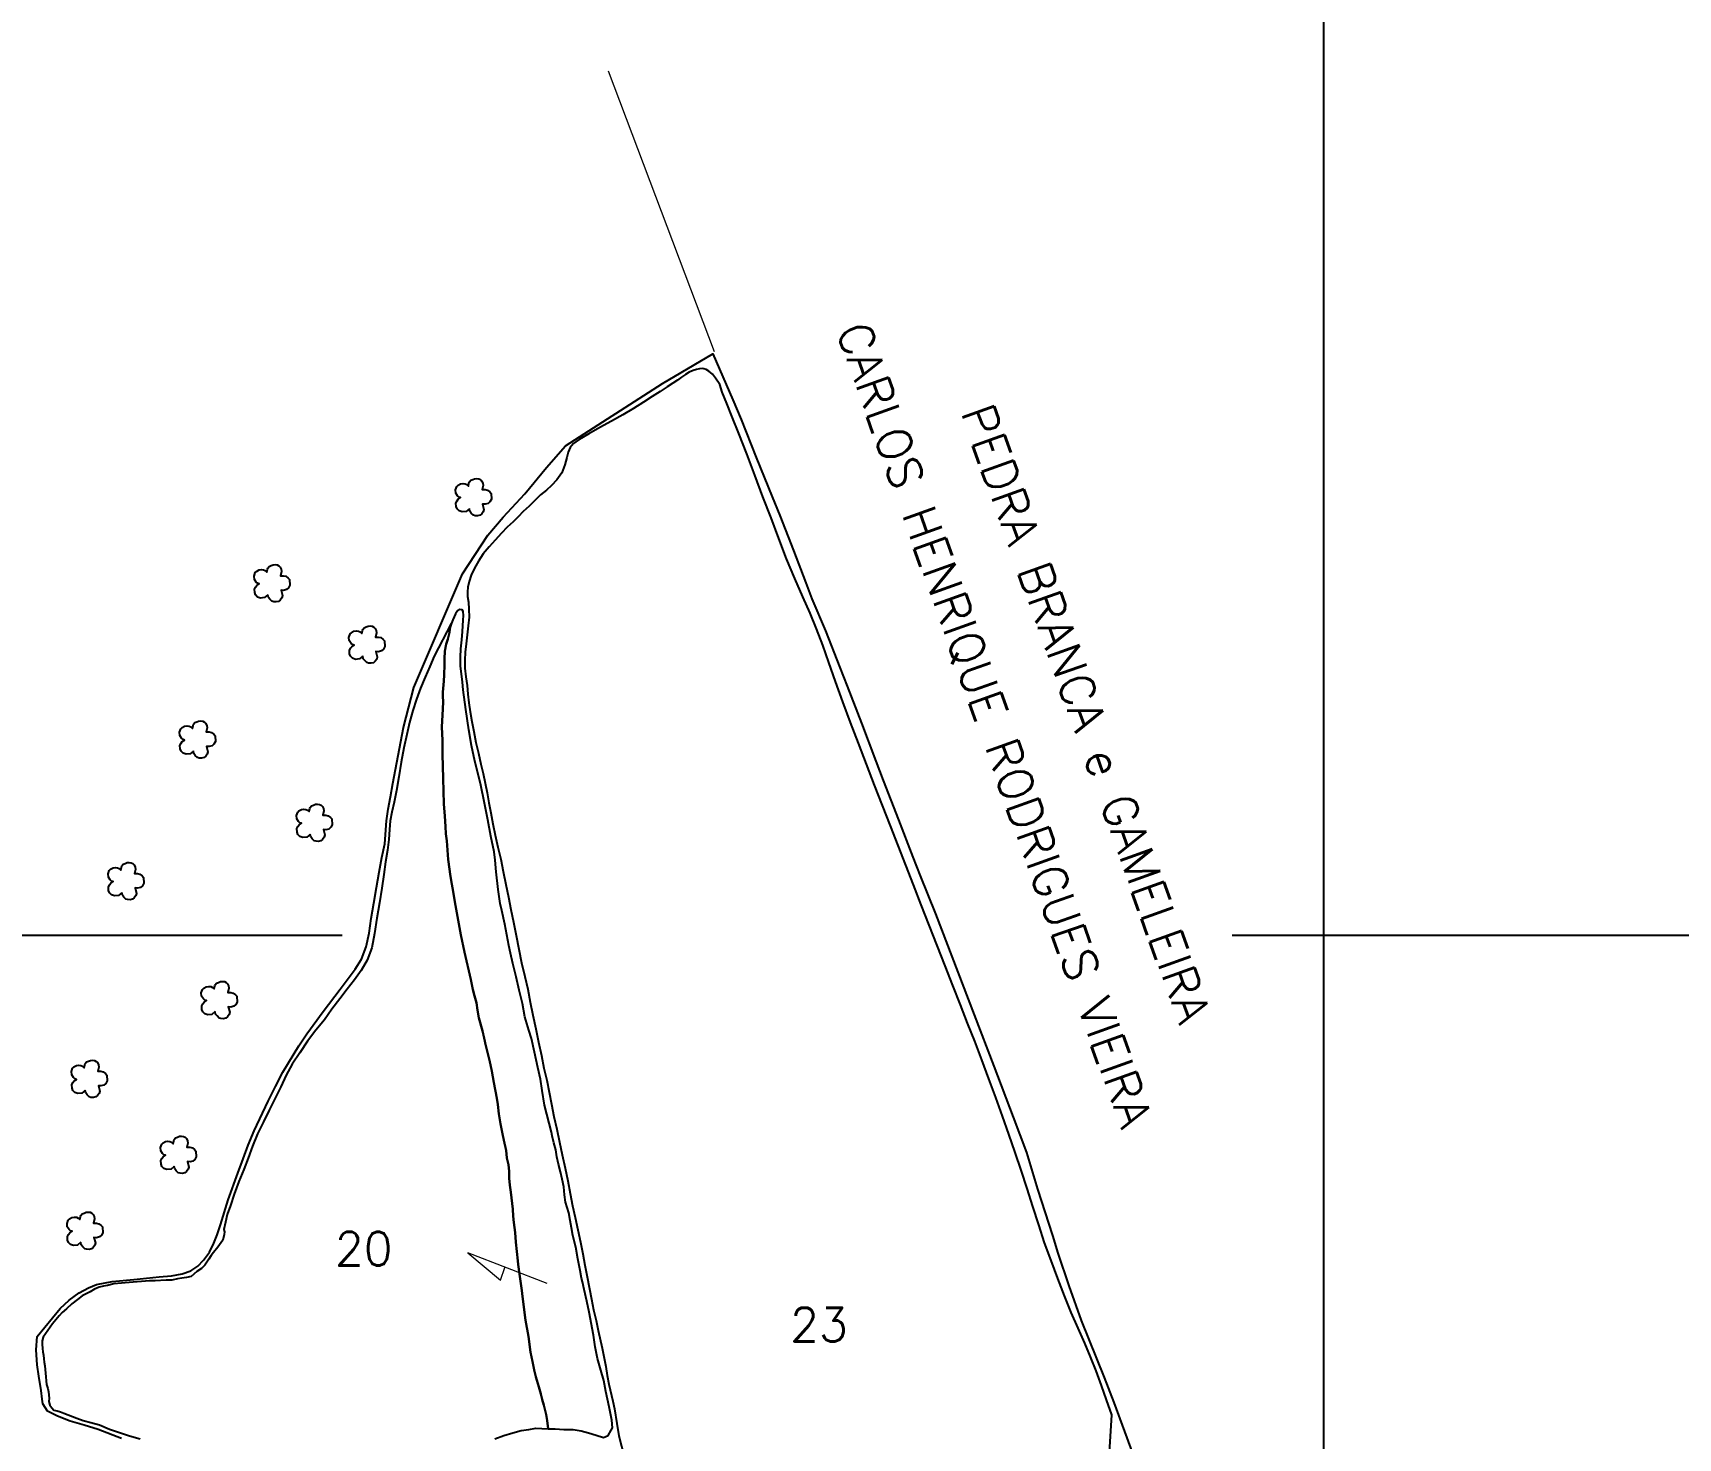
# Model space of a CAD drawing. Header units: inches. Extents: x 722598 to 724698, y 7810443 to 7813413.
# Drawn here: x 723001 to 723637, y 7812306 to 7812848 of the extents above; entities that cross this region are included whole.
import ezdxf
from ezdxf.enums import TextEntityAlignment as Align

# ---------------------------------------------------------------- set-up
doc = ezdxf.new("R2010")
doc.units = ezdxf.units.IN
doc.header["$MEASUREMENT"] = 0
doc.linetypes.add('CONTINUO', pattern=[0])
for name, color, linetype in [('0114000624', 1, 'Continuous'), ('0114000624020', 5, 'Continuous'), ('0114000624023', 5, 'Continuous'), ('MALHA', 8, 'Continuous'), ('MATO', 3, 'Continuous'), ('TEXTO', 7, 'Continuous'), ('TEXTO CONFORNTANTES', 7, 'Continuous')]:
    doc.layers.add(name, color=color, linetype=linetype)
doc.layers.add('TEXTO_DIVERSOS', color=7, linetype='Continuous', lineweight=5)
doc.styles.add('Simplex', font='simplex.shx')

msp = doc.modelspace()

# ---------------------------------------------------------------- linework, layer by layer
at = {"layer": '0114000624'}
msp.add_lwpolyline([(723035.64, 7812305.55), (723026.73, 7812309.1), (723021.22, 7812310.72), (723015.82, 7812312.33), (723011, 7812314.18), (723007.07, 7812316.17), (723005.36, 7812318.92), (723005.05, 7812320.81), (723005.05, 7812320.81), (723004.69, 7812324.1), (723004.69, 7812324.1), (723003.74, 7812329.72), (723003.74, 7812329.72), (723003.07, 7812334.1), (723002.75, 7812339.81), (723003.09, 7812345.02), (723011.97, 7812355.75), (723015.5, 7812359.04), (723019.3, 7812361.84), (723022.98, 7812363.79), (723026.03, 7812365.05), (723032.15, 7812366.19), (723040.46, 7812367), (723050.29, 7812368.06), (723055.05, 7812368.42), (723059.18, 7812369.15), (723062.51, 7812370.4), (723065.13, 7812372.14), (723067.38, 7812374.45), (723069.64, 7812377.54), (723071.31, 7812381.04), (723072.7, 7812384.28), (723073.9, 7812388.12), (723076.95, 7812397.75), (723080.64, 7812408.1), (723082.64, 7812413.56), (723084.62, 7812418.88), (723086.92, 7812424.36), (723092.41, 7812435.79), (723095.21, 7812441.55), (723098.01, 7812447.04), (723104.25, 7812457.17), (723107.24, 7812461.84), (723113.57, 7812470.49), (723120.22, 7812479.04), (723125.97, 7812486.76), (723128.35, 7812490.74), (723130.21, 7812495.39), (723131.33, 7812500.68), (723132.17, 7812506.39), (723133.23, 7812512.32), (723134.16, 7812518.38), (723135.18, 7812524.29), (723136.29, 7812529.97), (723137.4, 7812535.2), (723138.04, 7812544.11), (723138.68, 7812548.55), (723139.64, 7812553.31), (723140.48, 7812558.52), (723144.68, 7812580.18), (723144.68, 7812580.18), (723144.68, 7812580.18), (723148.65, 7812595.54), (723148.65, 7812595.54), (723148.65, 7812595.54), (723167.44, 7812639.44), (723177.2, 7812654.4), (723183.14, 7812661.33), (723191.46, 7812670.34), (723199.89, 7812680.52), (723207.16, 7812688.86), (723244.64, 7812713.01), (723264.19, 7812724.39), (723264.19, 7812724.39), (723271.92, 7812706.6), (723275.03, 7812699.07), (723280.81, 7812684.4), (723287.06, 7812669.25), (723289.97, 7812662.06), (723295.3, 7812648.53), (723300, 7812635.96), (723302.44, 7812629.81), (723307.64, 7812617.48), (723313.24, 7812603.25), (723316.02, 7812596.12), (723321.57, 7812581.79), (723327.07, 7812567.11), (723329.91, 7812559.68), (723335.82, 7812544.51), (723341.37, 7812530.13), (723344.22, 7812522.9), (723350.09, 7812508.23), (723365.12, 7812469.21), (723372.71, 7812449.37), (723380.17, 7812429.72), (723385.27, 7812415.99), (723389.57, 7812401.88), (723395.34, 7812383.96), (723397.36, 7812377.1), (723401.72, 7812364.61), (723406.37, 7812351.1), (723415.32, 7812329.18), (723419.09, 7812319.55), (723419.09, 7812319.55), (723426.41, 7812299.57)], dxfattribs=at)
at = {"layer": '0114000624020'}
msp.add_lwpolyline([(723182.12, 7812427.15), (723182.82, 7812423.27), (723183.41, 7812420.85), (723184.25, 7812416.78), (723184.61, 7812413.98), (723185.2, 7812411.33), (723185.45, 7812408.86), (723185.44, 7812406.14), (723185.76, 7812403.42), (723186.11, 7812400.72), (723186.87, 7812394.15), (723187.05, 7812391.51), (723187.25, 7812389.04), (723187.72, 7812385.2), (723188.02, 7812381.4), (723188.42, 7812377.85), (723188.86, 7812374.18), (723188.99, 7812372.74), (723189.4, 7812369.02), (723189.4, 7812369.02), (723189.4, 7812369.02), (723189.4, 7812369.02), (723189.4, 7812369.02), (723189.4, 7812369.02), (723190.29, 7812362.75), (723190.56, 7812360.39), (723190.56, 7812360.39), (723191.81, 7812351.32), (723192.92, 7812344.96), (723193.74, 7812338.93), (723194.49, 7812335.27), (723195.11, 7812332.15), (723195.11, 7812332.15), (723195.11, 7812332.15), (723195.73, 7812329.42), (723195.73, 7812329.42), (723196.96, 7812325.49), (723197.69, 7812322.81), (723198.15, 7812320.6), (723198.88, 7812318.49), (723199.7, 7812314.82), (723200.11, 7812312.59), (723200.54, 7812309.34), (723200.54, 7812309.34), (723203.17, 7812309.27), (723206.51, 7812309.12), (723210.18, 7812309.04), (723213.21, 7812308.53), (723216.12, 7812307.75), (723219, 7812306.92), (723221.88, 7812305.98), (723223.66, 7812306.77), (723224.84, 7812308.79), (723225.42, 7812309.77), (723225.11, 7812312.65), (723224.1, 7812317.85), (723222.82, 7812323.72), (723222.05, 7812328.02), (723220.92, 7812331.99), (723219.56, 7812336.49), (723218.66, 7812340.94), (723218.02, 7812345.45), (723216.33, 7812354.38), (723216.33, 7812354.38), (723215.41, 7812358.61), (723214.47, 7812363.07), (723213.75, 7812366.04), (723213.37, 7812367.5), (723212.83, 7812370.53), (723211.93, 7812374.98), (723211.19, 7812379.52), (723210.11, 7812383.95), (723209.52, 7812386.89), (723209.08, 7812389.82), (723208.56, 7812392.76), (723207.22, 7812396.85), (723206.89, 7812399.68), (723206.51, 7812402.74), (723205.94, 7812405.73), (723205.34, 7812408.6), (723204.55, 7812411.49), (723203.9, 7812414.31), (723203.48, 7812417.05), (723202.74, 7812419.75), (723202.11, 7812422.51), (723201.87, 7812423.82), (723199.12, 7812434.32), (723199.12, 7812434.32), (723198.24, 7812439.94), (723197.55, 7812444.36), (723196.49, 7812448.83), (723195.27, 7812454.82), (723194.02, 7812460.05), (723193.07, 7812463.33), (723191.57, 7812468.39), (723190.61, 7812473.55), (723189.37, 7812478.69), (723188.17, 7812483.81), (723186.91, 7812489), (723185.94, 7812493.04), (723185.29, 7812495.9), (723183.73, 7812504.24), (723182.6, 7812509.5), (723181.98, 7812512.18), (723181.19, 7812517.57), (723180.38, 7812524.41), (723180.02, 7812528.95), (723179.7, 7812532.15), (723178.38, 7812538.24), (723177.17, 7812544.5), (723175.97, 7812550.96), (723174.41, 7812558.5), (723172.22, 7812567.15), (723170.89, 7812573.2), (723169.81, 7812579.25), (723168.74, 7812587.14), (723167.65, 7812594.7), (723167.42, 7812597.69), (723166.98, 7812600.88), (723166.61, 7812603.79), (723166.63, 7812607.35), (723166.73, 7812610.56), (723167.21, 7812613.98), (723167.39, 7812617.18), (723167.66, 7812621.57), (723167.76, 7812623.43), (723167.7, 7812624.88), (723167.28, 7812625.59), (723166.44, 7812625.71), (723165.45, 7812625.24), (723164.74, 7812624.05), (723164.23, 7812622.83), (723163.71, 7812621.76), (723163.17, 7812620.47), (723162.81, 7812619.25), (723162.51, 7812618.09), (723162.35, 7812616.78), (723161.75, 7812614.24), (723161.75, 7812614.24), (723161.75, 7812614.24), (723161.18, 7812612.3), (723161.18, 7812612.3), (723160.59, 7812609.58), (723160.53, 7812606.61), (723160.43, 7812604.35), (723160.36, 7812600.51), (723160.24, 7812598.01), (723159.82, 7812593.79), (723159.89, 7812592.42), (723159.95, 7812589.97), (723159.95, 7812589.97), (723159.95, 7812589.97), (723159.95, 7812589.97), (723159.95, 7812589.97), (723159.95, 7812589.97), (723159.67, 7812584.91), (723159.48, 7812580.38), (723159.48, 7812580.38), (723159.56, 7812577.71), (723159.72, 7812575.31), (723159.75, 7812572.77), (723159.69, 7812569.89), (723159.69, 7812569.89), (723159.69, 7812569.89), (723160, 7812560.44), (723160.26, 7812550.61), (723160.26, 7812550.61), (723160.62, 7812545.94), (723160.81, 7812541.91), (723161.04, 7812539.13), (723161.33, 7812536.41), (723161.87, 7812529.17), (723161.87, 7812529.17), (723161.87, 7812529.17), (723162.78, 7812522.55), (723163.32, 7812519.69), (723163.6, 7812518.18), (723163.6, 7812518.18), (723163.6, 7812518.18), (723164.67, 7812511.38), (723164.67, 7812511.38), (723164.67, 7812511.38), (723164.67, 7812511.38), (723164.67, 7812511.38), (723166.79, 7812500.06), (723166.79, 7812500.06), (723166.79, 7812500.06), (723166.79, 7812500.06), (723168.26, 7812493.37), (723168.26, 7812493.37), (723168.26, 7812493.37), (723170.7, 7812482.77), (723170.7, 7812482.77), (723170.7, 7812482.77), (723171.44, 7812478.97), (723172.11, 7812476.55), (723172.79, 7812473.86), (723173.25, 7812471.04), (723173.74, 7812468.09), (723175.2, 7812463.05), (723175.86, 7812460.21), (723176.5, 7812457.22), (723177.83, 7812451.66), (723178.71, 7812447.38), (723179.55, 7812443.12), (723180.68, 7812437.06), (723181.13, 7812434.6), (723181.5, 7812430.92), (723182.12, 7812427.15)], close=True, dxfattribs=at)
msp.add_lwpolyline([(723179.94, 7812305.42), (723183.44, 7812306.78), (723186.86, 7812307.8), (723190.04, 7812308.64), (723193.08, 7812309.11), (723195.75, 7812309.53), (723198.07, 7812309.49), (723200.54, 7812309.34), (723200.11, 7812312.59), (723199.7, 7812314.82), (723198.88, 7812318.49), (723198.15, 7812320.6), (723197.69, 7812322.81), (723196.96, 7812325.49), (723195.73, 7812329.42), (723195.11, 7812332.15), (723194.49, 7812335.27), (723193.74, 7812338.93), (723192.92, 7812344.96), (723191.81, 7812351.32), (723190.56, 7812360.39), (723190.29, 7812362.75), (723189.4, 7812369.02), (723188.99, 7812372.74), (723188.86, 7812374.18), (723188.42, 7812377.85), (723188.02, 7812381.4), (723187.72, 7812385.2), (723187.25, 7812389.04), (723187.05, 7812391.51), (723186.87, 7812394.15), (723186.11, 7812400.72), (723185.76, 7812403.42), (723185.44, 7812406.14), (723185.45, 7812408.86), (723185.2, 7812411.33), (723184.61, 7812413.98), (723184.25, 7812416.78), (723183.41, 7812420.85), (723182.82, 7812423.27), (723182.12, 7812427.15), (723181.5, 7812430.92), (723181.13, 7812434.6), (723180.68, 7812437.06), (723179.55, 7812443.12), (723178.71, 7812447.38), (723177.83, 7812451.66), (723176.5, 7812457.22), (723175.86, 7812460.21), (723175.2, 7812463.05), (723173.74, 7812468.09), (723173.25, 7812471.04), (723172.79, 7812473.86), (723172.11, 7812476.55), (723171.44, 7812478.97), (723170.7, 7812482.77), (723168.26, 7812493.37), (723166.79, 7812500.06), (723164.67, 7812511.38), (723163.6, 7812518.18), (723163.32, 7812519.69), (723162.78, 7812522.55), (723161.87, 7812529.17), (723161.33, 7812536.41), (723161.04, 7812539.13), (723160.81, 7812541.91), (723160.62, 7812545.94), (723160.26, 7812550.61), (723160, 7812560.44), (723159.69, 7812569.89), (723159.75, 7812572.77), (723159.72, 7812575.31), (723159.56, 7812577.71), (723159.48, 7812580.38), (723159.67, 7812584.91), (723159.95, 7812589.97), (723159.89, 7812592.42), (723159.82, 7812593.79), (723160.24, 7812598.01), (723160.36, 7812600.51), (723160.43, 7812604.35), (723160.53, 7812606.61), (723160.59, 7812609.58), (723161.18, 7812612.3), (723161.75, 7812614.24), (723162.35, 7812616.78), (723162.51, 7812618.09), (723163.06, 7812620.26), (723156.44, 7812607.68), (723154.75, 7812603.74), (723152.94, 7812599.55), (723151.26, 7812595.3), (723149.65, 7812591.06), (723148.23, 7812586.67), (723147.01, 7812582.12), (723145.86, 7812577.43), (723144.74, 7812572.3), (723143.7, 7812566.72), (723142.78, 7812561.08), (723141.89, 7812555.8), (723141.03, 7812551.29), (723140.13, 7812547.51), (723139.54, 7812544.07), (723139.22, 7812540.73), (723139.01, 7812536.94), (723138.44, 7812532.79), (723137.69, 7812528.32), (723137, 7812523.36), (723136.23, 7812518.07), (723135.36, 7812512.49), (723134.38, 7812506.55), (723133.44, 7812500.54), (723132.34, 7812495.03), (723130.66, 7812490.27), (723128.29, 7812486.26), (723125.65, 7812482.67), (723122.92, 7812479.15), (723120, 7812475.36), (723116.98, 7812471.37), (723114.05, 7812467.25), (723110.71, 7812463.21), (723107.53, 7812459), (723104.54, 7812454.58), (723101.66, 7812450.12), (723099.29, 7812445.88), (723097.19, 7812441.44), (723095.02, 7812436.97), (723092.8, 7812432.43), (723090.51, 7812427.87), (723088.25, 7812423.22), (723086.25, 7812418.53), (723084.57, 7812413.78), (723082.96, 7812409.45), (723081.06, 7812404.89), (723079.28, 7812399.95), (723077.74, 7812395.62), (723076.57, 7812392.07), (723075.85, 7812389.16), (723075.23, 7812386.24), (723075.42, 7812385.44), (723075.41, 7812384.41), (723074.88, 7812382.14), (723072.94, 7812379.5), (723071.28, 7812377.46), (723070.32, 7812376.22), (723069.42, 7812374.86), (723067.87, 7812372.57), (723066.58, 7812371.22), (723064.77, 7812370.09), (723062.65, 7812368.18), (723060.79, 7812367.78), (723059.05, 7812367.47), (723057.32, 7812367.21), (723055.1, 7812366.77), (723052.96, 7812366.77), (723048.68, 7812366.51), (723046.57, 7812366.51), (723038.61, 7812365.79), (723032.7, 7812365.38), (723030.3, 7812364.73), (723028.76, 7812364.44), (723027.08, 7812364.05), (723025.32, 7812363.28), (723023.59, 7812362.29), (723022, 7812361.4), (723020.49, 7812360.66), (723018.64, 7812359.32), (723016.5, 7812357.6), (723014.41, 7812355.71), (723012.82, 7812354.28), (723011.6, 7812352.91), (723010.36, 7812351.48), (723009.04, 7812349.86), (723005.47, 7812344.67), (723005.05, 7812343.32), (723005.03, 7812341.92), (723005.14, 7812340.45), (723005.15, 7812340.41), (723005.36, 7812339.05), (723005.57, 7812337.76), (723005.64, 7812336.4), (723005.8, 7812335.03), (723006.03, 7812333.63), (723006.17, 7812332.21), (723006.36, 7812330.85), (723006.52, 7812329.42), (723006.65, 7812327.88), (723006.74, 7812326.41), (723007.19, 7812324.94), (723007.47, 7812323.59), (723007.79, 7812321.11), (723007.6, 7812319.84), (723008.05, 7812318.51), (723008.72, 7812317.42), (723009.6, 7812316.55), (723010.79, 7812316.32), (723012.19, 7812315.89), (723013.42, 7812315.39), (723018.45, 7812313.39), (723020.93, 7812312.61), (723023.87, 7812311.73), (723027.15, 7812310.82), (723031.06, 7812309.25), (723034.88, 7812307.96), (723038.79, 7812306.66), (723042.85, 7812305.53)], dxfattribs=at)
at = {"layer": '0114000624023'}
msp.add_lwpolyline([(723416.83, 7812291.91), (723418.3, 7812314.77), (723416.19, 7812320.48), (723414.31, 7812326.01), (723412.19, 7812331.67), (723410.06, 7812337.1), (723407.78, 7812342.47), (723405.26, 7812348.15), (723402.6, 7812354.27), (723399.99, 7812360.72), (723397.44, 7812367.43), (723394.82, 7812374.28), (723392.25, 7812381.15), (723390.01, 7812388.13), (723387.77, 7812395.14), (723385.55, 7812402.19), (723383.31, 7812409.17), (723380.92, 7812416.09), (723378.51, 7812423.06), (723376.06, 7812430.11), (723373.51, 7812437.27), (723370.81, 7812444.53), (723368.08, 7812451.79), (723365.35, 7812458.99), (723362.5, 7812466), (723359.75, 7812473.09), (723356.84, 7812480.48), (723353.84, 7812488.15), (723350.76, 7812495.93), (723347.71, 7812503.81), (723344.66, 7812511.65), (723341.68, 7812519.39), (723338.68, 7812527.03), (723335.74, 7812534.59), (723332.76, 7812542.22), (723329.72, 7812549.97), (723326.59, 7812557.91), (723323.48, 7812565.96), (723320.42, 7812574.04), (723317.37, 7812582.04), (723314.31, 7812590.01), (723311.54, 7812597.89), (723308.98, 7812605.23), (723306.65, 7812611.99), (723304.19, 7812618.24), (723301.74, 7812624.29), (723298.96, 7812630.59), (723295.84, 7812637.64), (723292.59, 7812645.23), (723289.57, 7812653.09), (723286.61, 7812661.11), (723283.49, 7812669.26), (723280.37, 7812677.54), (723277.31, 7812685.85), (723274.18, 7812693.68), (723271.48, 7812700.3), (723269.55, 7812705.31), (723267.74, 7812709.6), (723266.83, 7812712.63), (723265.22, 7812715.04), (723263.98, 7812716.57), (723262.64, 7812717.71), (723261.52, 7812718.4), (723260.7, 7812718.66), (723259.96, 7812718.73), (723258.98, 7812718.6), (723257.82, 7812718.4), (723256.49, 7812717.97), (723255.03, 7812717.3), (723253.56, 7812716.39), (723252.02, 7812715.41), (723250.44, 7812714.31), (723248.72, 7812713.12), (723246.5, 7812711.65), (723243.77, 7812709.83), (723240.74, 7812707.99), (723237.3, 7812705.77), (723233.49, 7812703.37), (723229.38, 7812700.86), (723224.96, 7812698.46), (723220.52, 7812695.95), (723216.25, 7812693.48), (723212.45, 7812691.39), (723210.27, 7812689.86), (723209.06, 7812688.26), (723208.23, 7812686.51), (723207.69, 7812684.38), (723206.93, 7812681.61), (723205.78, 7812678.47), (723203.87, 7812675.75), (723201.85, 7812673.58), (723199.83, 7812671.83), (723197.51, 7812669.92), (723195.42, 7812667.83), (723193.22, 7812665.63), (723190.89, 7812663.53), (723188.99, 7812661.55), (723186.94, 7812659.55), (723184.73, 7812657.48), (723182.44, 7812655.19), (723180.04, 7812652.52), (723177.67, 7812649.86), (723175.47, 7812647.14), (723173.58, 7812644.32), (723172.07, 7812641.63), (723170.79, 7812639.02), (723169.95, 7812636.51), (723169.5, 7812634.35), (723169.32, 7812632.47), (723169.38, 7812630.72), (723169.69, 7812628.56), (723169.92, 7812625.85), (723169.94, 7812622.71), (723169.57, 7812619.37), (723169.18, 7812615.9), (723168.82, 7812612.47), (723168.48, 7812609.24), (723168.3, 7812606.19), (723168.35, 7812603.11), (723168.73, 7812599.76), (723169.21, 7812596.37), (723169.53, 7812593.01), (723169.87, 7812589.6), (723170.36, 7812586.13), (723171.04, 7812582.46), (723171.79, 7812578.56), (723172.62, 7812574.41), (723173.56, 7812570.17), (723174.49, 7812566.03), (723175.37, 7812562.37), (723176.23, 7812558.64), (723176.9, 7812554.93), (723177.58, 7812551.1), (723178.37, 7812547.14), (723179.19, 7812542.89), (723180.09, 7812538.62), (723181.08, 7812533.99), (723182.2, 7812529.27), (723183.2, 7812524.48), (723184.2, 7812519.53), (723185.24, 7812514.65), (723186.13, 7812509.87), (723187.18, 7812504.94), (723188.2, 7812499.86), (723189.17, 7812494.6), (723190.25, 7812489.26), (723191.57, 7812484.03), (723192.69, 7812479.13), (723193.56, 7812474.11), (723194.6, 7812469.06), (723195.78, 7812463.79), (723196.79, 7812458.61), (723197.92, 7812453.44), (723198.85, 7812448.59), (723199.96, 7812443.95), (723200.85, 7812439.31), (723201.76, 7812434.73), (723202.76, 7812429.96), (723203.83, 7812424.98), (723204.91, 7812420.07), (723205.99, 7812415.09), (723207.06, 7812409.96), (723208.11, 7812405.06), (723209, 7812400.17), (723209.94, 7812395.5), (723210.91, 7812390.87), (723212, 7812386.12), (723212.96, 7812381.43), (723213.92, 7812376.94), (723214.74, 7812372.5), (723215.59, 7812368.06), (723217.26, 7812359.42), (723218.07, 7812355.27), (723219.07, 7812351.22), (723219.84, 7812347.32), (723221.42, 7812340.45), (723222.79, 7812333.45), (723223.25, 7812329.93), (723223.95, 7812326.59), (723225.56, 7812320.07), (723226.12, 7812317), (723227.01, 7812311.36), (723227.77, 7812306.57), (723229.89, 7812298.59)], dxfattribs=at)
at = {"layer": 'MALHA', "color": 8}
for points in [[(723500, 7813312.84), (723500, 7812089.16)], [(722692.02, 7812500), (723120.96, 7812500)], [(723464.71, 7812500), (724114.93, 7812500)]]:
    msp.add_lwpolyline(points, dxfattribs=at)
at = {"layer": 'MATO', "linetype": 'CONTINUO'}
for points in [[(723170.08, 7812664.59, 0), (723168.83, 7812663.54, 0), (723167.25, 7812663.36, 0), (723166.12, 7812663.8, 0), (723165.32, 7812664.58, 0), (723164.99, 7812665.48, 0), (723164.9, 7812666.81, 0), (723165.33, 7812667.65, 0), (723165.79, 7812668.28, 0), (723166.7, 7812668.89, 0), (723166.12, 7812669.08, 0), (723165.55, 7812669.55, 0), (723164.87, 7812670.61, 0), (723164.75, 7812671.87, 0), (723165.24, 7812673.19, 0), (723165.75, 7812673.66, 0), (723166.68, 7812674.23, 0), (723167.65, 7812674.36, 0), (723168.44, 7812674.25, 0), (723169.05, 7812673.96, 0), (723169.73, 7812673.36, 0), (723169.93, 7812674.51, 0), (723170.1, 7812674.97, 0), (723170.61, 7812675.61, 0), (723171.36, 7812675.89, 0), (723172.1, 7812676.21, 0), (723172.92, 7812676.29, 0), (723173.7, 7812676.18, 0), (723174.34, 7812675.84, 0), (723174.81, 7812675.33, 0), (723175.22, 7812674.52, 0), (723175.38, 7812673.61, 0), (723175.01, 7812672, 0), (723176.14, 7812672.01, 0), (723177.08, 7812671.79, 0), (723177.96, 7812671.09, 0), (723178.45, 7812670.53, 0), (723178.58, 7812668.31, 0), (723178.03, 7812667.31, 0), (723177.31, 7812666.65, 0), (723176.17, 7812666.34, 0), (723175.17, 7812666.43, 0), (723175.7, 7812664.35, 0), (723175.46, 7812663.47, 0), (723174.86, 7812662.62, 0), (723174.2, 7812662.1, 0), (723173.26, 7812661.87, 0), (723172.33, 7812661.92, 0), (723171.63, 7812662.12, 0), (723170.83, 7812662.91, 0), (723170.28, 7812663.62, 0), (723170.12, 7812664.69, 0)], [(723092.23, 7812631.33, 0), (723090.99, 7812630.28, 0), (723089.4, 7812630.1, 0), (723088.27, 7812630.53, 0), (723087.47, 7812631.32, 0), (723087.14, 7812632.22, 0), (723087.05, 7812633.55, 0), (723087.49, 7812634.39, 0), (723087.94, 7812635.01, 0), (723088.85, 7812635.63, 0), (723088.27, 7812635.82, 0), (723087.7, 7812636.29, 0), (723087.03, 7812637.35, 0), (723086.91, 7812638.61, 0), (723087.39, 7812639.93, 0), (723087.9, 7812640.4, 0), (723088.83, 7812640.97, 0), (723089.81, 7812641.1, 0), (723090.59, 7812640.99, 0), (723091.21, 7812640.7, 0), (723091.88, 7812640.1, 0), (723092.08, 7812641.25, 0), (723092.26, 7812641.71, 0), (723092.76, 7812642.35, 0), (723093.52, 7812642.63, 0), (723094.25, 7812642.95, 0), (723095.08, 7812643.03, 0), (723095.86, 7812642.92, 0), (723096.49, 7812642.58, 0), (723096.96, 7812642.07, 0), (723097.37, 7812641.26, 0), (723097.54, 7812640.35, 0), (723097.16, 7812638.74, 0), (723098.29, 7812638.75, 0), (723099.23, 7812638.53, 0), (723100.11, 7812637.83, 0), (723100.6, 7812637.27, 0), (723100.73, 7812635.05, 0), (723100.19, 7812634.05, 0), (723099.46, 7812633.39, 0), (723098.32, 7812633.08, 0), (723097.32, 7812633.17, 0), (723097.86, 7812631.09, 0), (723097.61, 7812630.21, 0), (723097.01, 7812629.36, 0), (723096.35, 7812628.84, 0), (723095.41, 7812628.61, 0), (723094.48, 7812628.66, 0), (723093.78, 7812628.86, 0), (723092.98, 7812629.65, 0), (723092.44, 7812630.36, 0), (723092.27, 7812631.43, 0)], [(723128.9, 7812607.65, 0), (723127.65, 7812606.6, 0), (723126.07, 7812606.42, 0), (723124.94, 7812606.86, 0), (723124.14, 7812607.64, 0), (723123.81, 7812608.55, 0), (723123.72, 7812609.88, 0), (723124.15, 7812610.72, 0), (723124.61, 7812611.34, 0), (723125.52, 7812611.96, 0), (723124.94, 7812612.14, 0), (723124.37, 7812612.61, 0), (723123.69, 7812613.67, 0), (723123.57, 7812614.94, 0), (723124.06, 7812616.25, 0), (723124.57, 7812616.72, 0), (723125.5, 7812617.29, 0), (723126.47, 7812617.42, 0), (723127.26, 7812617.31, 0), (723127.87, 7812617.02, 0), (723128.55, 7812616.42, 0), (723128.75, 7812617.57, 0), (723128.92, 7812618.03, 0), (723129.43, 7812618.67, 0), (723130.18, 7812618.95, 0), (723130.92, 7812619.28, 0), (723131.74, 7812619.35, 0), (723132.52, 7812619.24, 0), (723133.16, 7812618.91, 0), (723133.63, 7812618.4, 0), (723134.04, 7812617.58, 0), (723134.2, 7812616.67, 0), (723133.83, 7812615.06, 0), (723134.96, 7812615.08, 0), (723135.9, 7812614.85, 0), (723136.78, 7812614.15, 0), (723137.27, 7812613.59, 0), (723137.4, 7812611.37, 0), (723136.85, 7812610.37, 0), (723136.13, 7812609.71, 0), (723134.99, 7812609.41, 0), (723133.99, 7812609.49, 0), (723134.52, 7812607.42, 0), (723134.28, 7812606.53, 0), (723133.68, 7812605.69, 0), (723133.02, 7812605.16, 0), (723132.08, 7812604.93, 0), (723131.15, 7812604.99, 0), (723130.45, 7812605.18, 0), (723129.65, 7812605.97, 0), (723129.1, 7812606.68, 0), (723128.94, 7812607.76, 0)], [(723063.46, 7812571.01, 0), (723062.22, 7812569.96, 0), (723060.63, 7812569.78, 0), (723059.5, 7812570.22, 0), (723058.7, 7812571, 0), (723058.37, 7812571.9, 0), (723058.28, 7812573.23, 0), (723058.72, 7812574.07, 0), (723059.17, 7812574.7, 0), (723060.08, 7812575.31, 0), (723059.5, 7812575.5, 0), (723058.93, 7812575.97, 0), (723058.26, 7812577.03, 0), (723058.14, 7812578.29, 0), (723058.62, 7812579.61, 0), (723059.13, 7812580.08, 0), (723060.06, 7812580.65, 0), (723061.04, 7812580.78, 0), (723061.82, 7812580.67, 0), (723062.44, 7812580.38, 0), (723063.11, 7812579.78, 0), (723063.32, 7812580.93, 0), (723063.49, 7812581.39, 0), (723063.99, 7812582.03, 0), (723064.75, 7812582.31, 0), (723065.48, 7812582.63, 0), (723066.31, 7812582.71, 0), (723067.09, 7812582.6, 0), (723067.72, 7812582.26, 0), (723068.19, 7812581.75, 0), (723068.61, 7812580.94, 0), (723068.77, 7812580.03, 0), (723068.39, 7812578.42, 0), (723069.52, 7812578.43, 0), (723070.46, 7812578.21, 0), (723071.34, 7812577.51, 0), (723071.83, 7812576.95, 0), (723071.96, 7812574.73, 0), (723071.42, 7812573.73, 0), (723070.69, 7812573.07, 0), (723069.55, 7812572.76, 0), (723068.55, 7812572.85, 0), (723069.09, 7812570.77, 0), (723068.84, 7812569.89, 0), (723068.24, 7812569.04, 0), (723067.58, 7812568.52, 0), (723066.64, 7812568.29, 0), (723065.71, 7812568.34, 0), (723065.01, 7812568.54, 0), (723064.21, 7812569.33, 0), (723063.67, 7812570.04, 0), (723063.5, 7812571.11, 0)], [(723108.59, 7812538.87, 0), (723107.34, 7812537.83, 0), (723105.76, 7812537.64, 0), (723104.63, 7812538.08, 0), (723103.83, 7812538.87, 0), (723103.5, 7812539.77, 0), (723103.41, 7812541.1, 0), (723103.84, 7812541.94, 0), (723104.3, 7812542.56, 0), (723105.21, 7812543.18, 0), (723104.63, 7812543.37, 0), (723104.06, 7812543.84, 0), (723103.39, 7812544.9, 0), (723103.26, 7812546.16, 0), (723103.75, 7812547.47, 0), (723104.26, 7812547.95, 0), (723105.19, 7812548.51, 0), (723106.17, 7812548.64, 0), (723106.95, 7812548.53, 0), (723107.56, 7812548.25, 0), (723108.24, 7812547.64, 0), (723108.44, 7812548.8, 0), (723108.62, 7812549.26, 0), (723109.12, 7812549.9, 0), (723109.87, 7812550.17, 0), (723110.61, 7812550.5, 0), (723111.43, 7812550.58, 0), (723112.21, 7812550.46, 0), (723112.85, 7812550.13, 0), (723113.32, 7812549.62, 0), (723113.73, 7812548.81, 0), (723113.9, 7812547.9, 0), (723113.52, 7812546.28, 0), (723114.65, 7812546.3, 0), (723115.59, 7812546.08, 0), (723116.47, 7812545.38, 0), (723116.96, 7812544.82, 0), (723117.09, 7812542.59, 0), (723116.55, 7812541.6, 0), (723115.82, 7812540.93, 0), (723114.68, 7812540.63, 0), (723113.68, 7812540.72, 0), (723114.22, 7812538.64, 0), (723113.97, 7812537.76, 0), (723113.37, 7812536.91, 0), (723112.71, 7812536.38, 0), (723111.77, 7812536.15, 0), (723110.84, 7812536.21, 0), (723110.14, 7812536.41, 0), (723109.34, 7812537.19, 0), (723108.8, 7812537.9, 0), (723108.63, 7812538.98, 0)], [(723035.82, 7812516.32, 0), (723034.58, 7812515.28, 0), (723032.99, 7812515.09, 0), (723031.86, 7812515.53, 0), (723031.06, 7812516.32, 0), (723030.73, 7812517.22, 0), (723030.64, 7812518.55, 0), (723031.07, 7812519.39, 0), (723031.53, 7812520.01, 0), (723032.44, 7812520.63, 0), (723031.86, 7812520.82, 0), (723031.29, 7812521.29, 0), (723030.62, 7812522.35, 0), (723030.5, 7812523.61, 0), (723030.98, 7812524.93, 0), (723031.49, 7812525.4, 0), (723032.42, 7812525.96, 0), (723033.4, 7812526.1, 0), (723034.18, 7812525.98, 0), (723034.79, 7812525.7, 0), (723035.47, 7812525.09, 0), (723035.67, 7812526.25, 0), (723035.85, 7812526.71, 0), (723036.35, 7812527.35, 0), (723037.1, 7812527.62, 0), (723037.84, 7812527.95, 0), (723038.66, 7812528.03, 0), (723039.45, 7812527.92, 0), (723040.08, 7812527.58, 0), (723040.55, 7812527.07, 0), (723040.96, 7812526.26, 0), (723041.13, 7812525.35, 0), (723040.75, 7812523.73, 0), (723041.88, 7812523.75, 0), (723042.82, 7812523.53, 0), (723043.7, 7812522.83, 0), (723044.19, 7812522.27, 0), (723044.32, 7812520.04, 0), (723043.78, 7812519.05, 0), (723043.05, 7812518.39, 0), (723041.91, 7812518.08, 0), (723040.91, 7812518.17, 0), (723041.45, 7812516.09, 0), (723041.2, 7812515.21, 0), (723040.6, 7812514.36, 0), (723039.94, 7812513.84, 0), (723039, 7812513.6, 0), (723038.07, 7812513.66, 0), (723037.37, 7812513.86, 0), (723036.57, 7812514.65, 0), (723036.03, 7812515.35, 0), (723035.86, 7812516.43, 0)], [(723071.86, 7812470.42, 0), (723070.61, 7812469.37, 0), (723069.03, 7812469.19, 0), (723067.9, 7812469.63, 0), (723067.1, 7812470.41, 0), (723066.77, 7812471.31, 0), (723066.68, 7812472.64, 0), (723067.11, 7812473.48, 0), (723067.57, 7812474.11, 0), (723068.48, 7812474.72, 0), (723067.9, 7812474.91, 0), (723067.33, 7812475.38, 0), (723066.65, 7812476.44, 0), (723066.53, 7812477.7, 0), (723067.02, 7812479.02, 0), (723067.53, 7812479.49, 0), (723068.46, 7812480.06, 0), (723069.44, 7812480.19, 0), (723070.22, 7812480.08, 0), (723070.83, 7812479.79, 0), (723071.51, 7812479.19, 0), (723071.71, 7812480.34, 0), (723071.88, 7812480.8, 0), (723072.39, 7812481.44, 0), (723073.14, 7812481.72, 0), (723073.88, 7812482.04, 0), (723074.7, 7812482.12, 0), (723075.48, 7812482.01, 0), (723076.12, 7812481.67, 0), (723076.59, 7812481.16, 0), (723077, 7812480.35, 0), (723077.16, 7812479.44, 0), (723076.79, 7812477.83, 0), (723077.92, 7812477.84, 0), (723078.86, 7812477.62, 0), (723079.74, 7812476.92, 0), (723080.23, 7812476.36, 0), (723080.36, 7812474.14, 0), (723079.82, 7812473.14, 0), (723079.09, 7812472.48, 0), (723077.95, 7812472.17, 0), (723076.95, 7812472.26, 0), (723077.48, 7812470.19, 0), (723077.24, 7812469.3, 0), (723076.64, 7812468.45, 0), (723075.98, 7812467.93, 0), (723075.04, 7812467.7, 0), (723074.11, 7812467.75, 0), (723073.41, 7812467.95, 0), (723072.61, 7812468.74, 0), (723072.06, 7812469.45, 0), (723071.9, 7812470.52, 0)], [(723021.65, 7812439.97, 0), (723020.41, 7812438.93, 0), (723018.82, 7812438.75, 0), (723017.7, 7812439.18, 0), (723016.9, 7812439.97, 0), (723016.57, 7812440.87, 0), (723016.48, 7812442.2, 0), (723016.91, 7812443.04, 0), (723017.36, 7812443.66, 0), (723018.27, 7812444.28, 0), (723017.69, 7812444.47, 0), (723017.12, 7812444.94, 0), (723016.45, 7812446, 0), (723016.33, 7812447.26, 0), (723016.81, 7812448.58, 0), (723017.32, 7812449.05, 0), (723018.25, 7812449.62, 0), (723019.23, 7812449.75, 0), (723020.01, 7812449.64, 0), (723020.63, 7812449.35, 0), (723021.3, 7812448.75, 0), (723021.51, 7812449.9, 0), (723021.68, 7812450.36, 0), (723022.18, 7812451, 0), (723022.94, 7812451.28, 0), (723023.67, 7812451.6, 0), (723024.5, 7812451.68, 0), (723025.28, 7812451.57, 0), (723025.91, 7812451.23, 0), (723026.38, 7812450.72, 0), (723026.8, 7812449.91, 0), (723026.96, 7812449, 0), (723026.58, 7812447.39, 0), (723027.71, 7812447.4, 0), (723028.65, 7812447.18, 0), (723029.53, 7812446.48, 0), (723030.02, 7812445.92, 0), (723030.16, 7812443.7, 0), (723029.61, 7812442.7, 0), (723028.89, 7812442.04, 0), (723027.75, 7812441.73, 0), (723026.75, 7812441.82, 0), (723027.28, 7812439.74, 0), (723027.03, 7812438.86, 0), (723026.43, 7812438.01, 0), (723025.77, 7812437.49, 0), (723024.83, 7812437.26, 0), (723023.9, 7812437.31, 0), (723023.2, 7812437.51, 0), (723022.4, 7812438.3, 0), (723021.86, 7812439.01, 0), (723021.69, 7812440.08, 0)], [(723056.06, 7812410.66, 0), (723054.82, 7812409.61, 0), (723053.23, 7812409.43, 0), (723052.11, 7812409.87, 0), (723051.31, 7812410.66, 0), (723050.98, 7812411.56, 0), (723050.89, 7812412.89, 0), (723051.32, 7812413.73, 0), (723051.77, 7812414.35, 0), (723052.68, 7812414.97, 0), (723052.1, 7812415.15, 0), (723051.53, 7812415.63, 0), (723050.86, 7812416.69, 0), (723050.74, 7812417.95, 0), (723051.22, 7812419.26, 0), (723051.73, 7812419.73, 0), (723052.66, 7812420.3, 0), (723053.64, 7812420.43, 0), (723054.42, 7812420.32, 0), (723055.04, 7812420.04, 0), (723055.71, 7812419.43, 0), (723055.92, 7812420.59, 0), (723056.09, 7812421.05, 0), (723056.59, 7812421.69, 0), (723057.35, 7812421.96, 0), (723058.08, 7812422.29, 0), (723058.91, 7812422.36, 0), (723059.69, 7812422.25, 0), (723060.32, 7812421.92, 0), (723060.79, 7812421.41, 0), (723061.21, 7812420.59, 0), (723061.37, 7812419.69, 0), (723060.99, 7812418.07, 0), (723062.13, 7812418.09, 0), (723063.06, 7812417.86, 0), (723063.94, 7812417.16, 0), (723064.43, 7812416.61, 0), (723064.57, 7812414.38, 0), (723064.02, 7812413.39, 0), (723063.3, 7812412.72, 0), (723062.16, 7812412.42, 0), (723061.16, 7812412.51, 0), (723061.69, 7812410.43, 0), (723061.45, 7812409.54, 0), (723060.84, 7812408.7, 0), (723060.18, 7812408.17, 0), (723059.24, 7812407.94, 0), (723058.31, 7812408, 0), (723057.61, 7812408.2, 0), (723056.81, 7812408.98, 0), (723056.27, 7812409.69, 0), (723056.1, 7812410.77, 0)], [(723019.96, 7812381.35, 0), (723018.72, 7812380.3, 0), (723017.13, 7812380.12, 0), (723016, 7812380.56, 0), (723015.2, 7812381.34, 0), (723014.87, 7812382.24, 0), (723014.78, 7812383.57, 0), (723015.21, 7812384.41, 0), (723015.67, 7812385.04, 0), (723016.58, 7812385.65, 0), (723016, 7812385.84, 0), (723015.43, 7812386.31, 0), (723014.76, 7812387.37, 0), (723014.64, 7812388.63, 0), (723015.12, 7812389.95, 0), (723015.63, 7812390.42, 0), (723016.56, 7812390.99, 0), (723017.54, 7812391.12, 0), (723018.32, 7812391.01, 0), (723018.93, 7812390.72, 0), (723019.61, 7812390.12, 0), (723019.81, 7812391.27, 0), (723019.99, 7812391.73, 0), (723020.49, 7812392.37, 0), (723021.24, 7812392.65, 0), (723021.98, 7812392.97, 0), (723022.8, 7812393.05, 0), (723023.59, 7812392.94, 0), (723024.22, 7812392.6, 0), (723024.69, 7812392.09, 0), (723025.1, 7812391.28, 0), (723025.27, 7812390.37, 0), (723024.89, 7812388.76, 0), (723026.02, 7812388.77, 0), (723026.96, 7812388.55, 0), (723027.84, 7812387.85, 0), (723028.33, 7812387.29, 0), (723028.46, 7812385.07, 0), (723027.92, 7812384.07, 0), (723027.19, 7812383.41, 0), (723026.05, 7812383.1, 0), (723025.05, 7812383.19, 0), (723025.59, 7812381.11, 0), (723025.34, 7812380.23, 0), (723024.74, 7812379.38, 0), (723024.08, 7812378.86, 0), (723023.14, 7812378.63, 0), (723022.21, 7812378.68, 0), (723021.51, 7812378.88, 0), (723020.71, 7812379.67, 0), (723020.17, 7812380.38, 0), (723020, 7812381.45, 0)]]:
    msp.add_polyline3d(points, dxfattribs=at)
at = {"layer": 'TEXTO_DIVERSOS', "linetype": 'ByBlock'}
for points in [[(723264.79, 7812725.21), (723223.81, 7812833.62)], [(723200.15, 7812365.5), (723169.51, 7812377.34), (723182.17, 7812366.73), (723183.8, 7812371.62)]]:
    msp.add_lwpolyline(points, dxfattribs=at)

# ---------------------------------------------------------------- texts
at = {"layer": 'TEXTO', "linetype": 'Continuous', "style": 'Simplex'}
for s, p in [('20', (723129.27, 7812378.89)), ('23', (723305.13, 7812349.6))]:
    msp.add_text(s, height=13, dxfattribs=at).set_placement(p, align=Align.MIDDLE_CENTER)
at = {"layer": 'TEXTO CONFORNTANTES', "linetype": 'Continuous', "style": 'Simplex'}
for s, p in [('CARLOS HENRIQUE RODRIGUES VIEIRA', (723311.75, 7812733.53, -639.64)), ('PEDRA BRANCA e GAMELEIRA', (723359.86, 7812701.95, -639.64))]:
    msp.add_text(s, height=13, rotation=289.64364, dxfattribs=at).set_placement(p)

doc.saveas('drawing.dxf')
